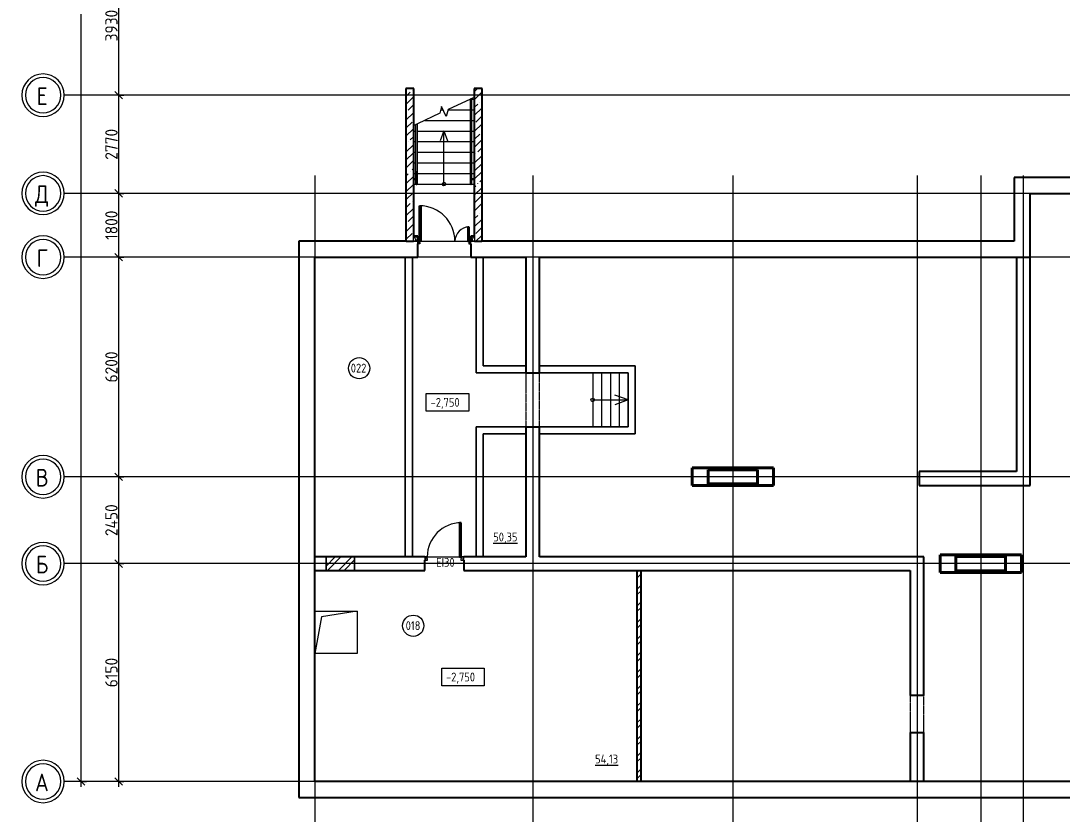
# Model space of a CAD drawing. Header units: millimetres. Extents: x -695119 to 412940, y -249585 to 622758.
# Drawn here: x -350238 to -320813, y 510476 to 532895 of the extents above; entities that cross this region are included whole.
import ezdxf

# ---------------------------------------------------------------- set-up
doc = ezdxf.new("R2010")
doc.units = ezdxf.units.MM
doc.linetypes.add('ADSK_Линия сетки', pattern=[25, 20, -2.5, 0, -2.5])
doc.linetypes.add('Сверху', pattern=[3.96875, 2.38125, -1.5875])
for name, color, linetype, lineweight in [('Двери', 8, 'Continuous', 9), ('Каркас_Импост', 8, 'Continuous', 9), ('Лестницы', 8, 'Continuous', 9), ('Линии', 7, 'Continuous', 9), ('Марки помещений', 8, 'Continuous', 20), ('Монтажный зазор', 8, 'Continuous', 9), ('Несущие колонны', 252, 'Continuous', 18), ('Ограждение', 8, 'Continuous', 9), ('Оси', 252, 'Continuous', 9), ('Панель', 252, 'Continuous', 30), ('Перекрытия', 7, 'Continuous', 18), ('Размеры', 7, 'Continuous', 9), ('Средние линии', 8, 'Continuous', 30), ('Стены разрез', 7, 'Continuous', 30), ('Стены штриховка', 7, 'Continuous', 9), ('Текстовые примечания', 7, 'Continuous', 9), ('Типовые аннотации', 8, 'Continuous', 18), ('Элементы узлов', 8, 'Continuous', 18)]:
    doc.layers.add(name, color=color, linetype=linetype, lineweight=lineweight)
doc.layers.add('Стены', color=194, linetype='Continuous')
doc.styles.add('GOST Common', font='', dxfattribs={"width": 0.9, "height": 500})
doc.styles.add('GOST Common_2', font='', dxfattribs={"width": 0.9, "height": 250})
doc.styles.add('ISOCPEUR', font='isocpeur.ttf', dxfattribs={"width": 0.9, "height": 350})
doc.styles.get('GOST Common').set_extended_font_data('GOST type B')
doc.styles.get('GOST Common_2').set_extended_font_data('GOST type B')
doc.dimstyles.new('ADSK_Основной_3_5_мм', dxfattribs={"dimscale": 304.8, "dimtxt": 348.593412, "dimasz": 0.695866, "dimexe": 0.492126, "dimexo": 0.492126, "dimgap": 0.098425, "dimtad": 1, "dimdec": 0, "dimdsep": 46, "dimtxsty": 'ISOCPEUR', "dimblk1": 'OBLIQUE', "dimblk2": 'OBLIQUE', "dimsah": 1, "dimcen": 0.09, "dimdle": 0.492126, "dimazin": 0, "dimtfac": 1, "dimtdec": 4, "dimtix": 1, "dimtmove": 0, "dimatfit": 3, "dimfxl": 1, "dimtvp": 1, "dimtolj": 1, "dimtzin": 0, "dimlwd": 18, "dimlwe": 18, "dimarcsym": 2})
pattern_1 = [(45, (-308602.84, 531665.36), (-235.7317, 235.7317), []), (45, (-308445.7, 531665.36), (-235.7317, 235.7317), [])]
pattern_2 = [(45, (-308602.84, 531665.36), (-224.5064, 224.5064), []), (45, (-308378.34, 531665.36), (-224.5064, 224.5064), [396.875, -79.375, 3.353, -76.022])]

# ---------------------------------------------------------------- blocks, each defined once
blk = doc.blocks.new('ADSK_КолоннаЖБ_Прямоугольная1 - 1200x1200 мм 4-3518381-План подвала смеж')
at = {"layer": 'Несущие колонны', "lineweight": 40}
for p, q in [((-1150, -250), (-1150, 250)), ((-1150, 250), (1150, 250)), ((1150, 250), (1150, -250)), ((1150, -250), (-1150, -250))]:
    blk.add_line(p, q, dxfattribs=at)
at = {"layer": 'Несущие колонны'}
for p, q in [((-1150, 250), (1150, 250)), ((-1150, -250), (-1150, 250)), ((1150, 250), (1150, -250)), ((1150, -250), (-1150, -250))]:
    blk.add_line(p, q, dxfattribs=at)
blk = doc.blocks.new('ADSK_КолоннаЖБ_Прямоугольная1 - 1200x1200 мм 3-3518232-План подвала смеж')
at = {"layer": 'Несущие колонны', "lineweight": 40}
for p, q in [((-700, 200), (700, 200)), ((-700, -200), (-700, 200)), ((700, 200), (700, -200)), ((700, -200), (-700, -200))]:
    blk.add_line(p, q, dxfattribs=at)
blk = doc.blocks.new('Дверь-Проем - 1520 x 1760мм-3519955-План подвала смеж')
at = {"layer": 'Средние линии'}
for p, q in [((-768, 195), (-768, -195)), ((752, -195), (752, 195))]:
    blk.add_line(p, q, dxfattribs=at)
at = {"layer": 'Элементы узлов', "linetype": 'Сверху', "lineweight": 9}
for p, q in [((752, 195), (-768, 195)), ((-768, -195), (752, -195))]:
    blk.add_line(p, q, dxfattribs=at)
blk = doc.blocks.new('Дверь-Проем - 1050 x 1800мм-3520432-План подвала смеж')
at = {"layer": 'Средние линии'}
for p, q in [((-533, 195), (-533, -195)), ((517, -195), (517, 195))]:
    blk.add_line(p, q, dxfattribs=at)
at = {"layer": 'Элементы узлов', "linetype": 'Сверху', "lineweight": 9}
for p, q in [((517, 195), (-533, 195)), ((-533, -195), (517, -195))]:
    blk.add_line(p, q, dxfattribs=at)
blk = doc.blocks.new('Тип перил - Перила_Внутренний_-3603810-План подвала смеж')
at = {"layer": 'Ограждение'}
for p, q in [((-30480, -3015), (-30480, -3380)), ((-30440, -3380), (-30440, -3015))]:
    blk.add_line(p, q, dxfattribs=at)
at = {"layer": 'Ограждение', "flags": 128}
for points in [[(-30463, -3059), (-30460, -3060), (-30456, -3059)], [(-30458, -3380), (-30460, -3380), (-30462, -3380)]]:
    blk.add_lwpolyline(points, dxfattribs=at)
blk = doc.blocks.new('Тип перил - D40-V14-План подвала смеж')
at = {"layer": 'Ограждение', "flags": 128}
for points in [[(-30480, -3371), (-30480, -3373), (-30479, -3374), (-30479, -3376), (-30478, -3378), (-30478, -3379), (-30477, -3380), (-30476, -3382), (-30476, -3383), (-30475, -3384), (-30474, -3385), (-30473, -3385), (-30473, -3386), (-30472, -3387), (-30471, -3387), (-30471, -3388), (-30470, -3388), (-30469, -3388), (-30469, -3389), (-30468, -3389), (-30468, -3389), (-30467, -3389), (-30467, -3390), (-30466, -3390), (-30466, -3390), (-30465, -3390), (-30465, -3390), (-30464, -3390), (-30464, -3390), (-30463, -3390), (-30463, -3390), (-30463, -3391), (-30462, -3391), (-30462, -3391), (-30461, -3391), (-30461, -3391), (-30461, -3391), (-30460, -3391), (-30460, -3391), (-30460, -3391), (-30460, -3391)], [(-30440, -3371), (-30440, -3373), (-30440, -3374), (-30440, -3376), (-30441, -3378), (-30441, -3379), (-30442, -3380), (-30443, -3382), (-30444, -3383), (-30444, -3384), (-30445, -3385), (-30446, -3385), (-30447, -3386), (-30447, -3387), (-30448, -3387), (-30449, -3388), (-30449, -3388), (-30450, -3388), (-30451, -3389), (-30451, -3389), (-30452, -3389), (-30452, -3389), (-30453, -3390), (-30453, -3390), (-30454, -3390), (-30454, -3390), (-30455, -3390), (-30455, -3390), (-30455, -3390), (-30456, -3390), (-30456, -3390), (-30457, -3391), (-30457, -3391), (-30457, -3391), (-30458, -3391), (-30458, -3391), (-30458, -3391), (-30459, -3391), (-30459, -3391), (-30459, -3391), (-30460, -3391)]]:
    blk.add_lwpolyline(points, dxfattribs=at)
blk = doc.blocks.new('Тип перил - Перила_Внутренний_-V15-План подвала смеж')
at = {"layer": 'Ограждение'}
for p, q in [((-30440, -1676), (-30480, -1694)), ((-30480, -3380), (-30480, -1694)), ((-30440, -3380), (-30440, -1676)), ((-30480, -3380), (-30440, -3380))]:
    blk.add_line(p, q, dxfattribs=at)
blk = doc.blocks.new('ADSK_Ограждение_Опоры_Г_образная - D15 высота60 консоль80-16089-План подвала смеж')
at = {"layer": 'Ограждение'}
for p, q in [((-7.5, 80), (-7.5, 20)), ((7.5, 20), (7.5, 80))]:
    blk.add_line(p, q, dxfattribs=at)
blk = doc.blocks.new('Тип перил - Перила_Внутренний_-3603828-План подвала смеж')
at = {"layer": 'Ограждение'}
for p, q in [((-28940, -3015), (-28940, -3380)), ((-28900, -3380), (-28900, -3015))]:
    blk.add_line(p, q, dxfattribs=at)
at = {"layer": 'Ограждение', "flags": 128}
for points in [[(-28923, -3059), (-28920, -3060), (-28916, -3059)], [(-28918, -3380), (-28920, -3380), (-28922, -3380)]]:
    blk.add_lwpolyline(points, dxfattribs=at)
blk = doc.blocks.new('Тип перил - Перила_Внутренний_-V16-План подвала смеж')
at = {"layer": 'Ограждение'}
for p, q in [((-28900, -958), (-28940, -976)), ((-28940, -3380), (-28940, -976)), ((-28900, -3380), (-28900, -958)), ((-28940, -3380), (-28900, -3380))]:
    blk.add_line(p, q, dxfattribs=at)
blk = doc.blocks.new('AC_Дверь_Однопольная_Деревянная - Ш_Тех_подв__1100х2100h Пр-3603892-План подвала смеж')
at = {"layer": 'Каркас_Импост'}
for p, q in [((-530, -95), (-530, -195)), ((-470, -95), (-530, -95)), ((-530, -195), (-480, -195)), ((-480, -195), (-480, -145)), ((-480, -145), (-470, -145)), ((-470, -145), (-470, -95)), ((530, -95), (470, -95)), ((470, -95), (470, -145)), ((470, -145), (480, -145)), ((480, -145), (480, -195)), ((480, -195), (530, -195)), ((530, -195), (530, -95))]:
    blk.add_line(p, q, dxfattribs=at)
at = {"layer": 'Монтажный зазор'}
for p, q in [((-530, -95), (-550, -95)), ((-550, -95), (-550, -195)), ((-550, -195), (-530, -195)), ((-530, -195), (-530, -95)), ((530, -95), (530, -195)), ((550, -95), (530, -95)), ((530, -195), (550, -195)), ((550, -195), (550, -95))]:
    blk.add_line(p, q, dxfattribs=at)
at = {"layer": 'Панель'}
for p, q in [((-430, -195), (-480, -195)), ((-480, -195), (-480, -1155)), ((-430, -1155), (-430, -195)), ((-480, -1155), (-430, -1155))]:
    blk.add_line(p, q, dxfattribs=at)
at = {"layer": 'Панель', "lineweight": 9}
blk.add_arc((-480, -195), 960, 270, 360, dxfattribs=at)
blk = doc.blocks.new('AC_Дверь_Двупольная_Деревянная1 - Ш_Подвал_1_5_Пр_1500_2200-3556466-План подвала смеж')
at = {"layer": 'Каркас_Импост'}
for p, q in [((-730, 225), (-700, 225)), ((-730, 155), (-730, 225)), ((-690, 155), (-730, 155)), ((-700, 225), (-700, 185)), ((-700, 185), (-690, 185)), ((-690, 185), (-690, 155)), ((700, 185), (690, 185)), ((690, 185), (690, 155)), ((690, 155), (730, 155)), ((730, 225), (700, 225)), ((700, 225), (700, 185)), ((730, 155), (730, 225))]:
    blk.add_line(p, q, dxfattribs=at)
at = {"layer": 'Монтажный зазор'}
for p, q in [((-750, 225), (-730, 225)), ((-750, 155), (-750, 225)), ((-730, 155), (-750, 155)), ((-730, 225), (-730, 155)), ((750, 225), (730, 225)), ((730, 225), (730, 155)), ((730, 155), (750, 155)), ((750, 155), (750, 225))]:
    blk.add_line(p, q, dxfattribs=at)
at = {"layer": 'Панель'}
for p, q in [((-700, 1225), (-660, 1225)), ((-700, 225), (-700, 1225)), ((-660, 1225), (-660, 225)), ((700, 625), (660, 625)), ((660, 625), (660, 225)), ((700, 225), (700, 625)), ((-660, 225), (-700, 225)), ((660, 225), (700, 225))]:
    blk.add_line(p, q, dxfattribs=at)
at = {"layer": 'Панель', "lineweight": 9}
for centre, radius, start, end in [((-700, 225), 1000, 360, 90), ((700, 225), 400, 90, 180)]:
    blk.add_arc(centre, radius, start, end, dxfattribs=at)
blk = doc.blocks.new('ADSK_Стрелка1 - С кружком-1043110-План подвала смеж')
at = {"layer": 'Элементы узлов'}
blk.add_line((0, 0), (1500, 0), dxfattribs=at)
blk = doc.blocks.new('ADSK_Стрелка1 - С кружком 2-2405120-План подвала смеж')
at = {"layer": 'Элементы узлов'}
blk.add_line((0, 0), (1000, 0), dxfattribs=at)
blk = doc.blocks.new('Ось сетки - Круг_Ø12 мм 2-461932-План подвала смеж')
at = {"layer": 'Оси', "lineweight": 20}
for radius, start, end in [(6, 360, 180), (5, 360, 180), (6, 180, 360), (5, 180, 360)]:
    blk.add_arc((0, 0), radius, start, end, dxfattribs=at)
blk = doc.blocks.new('_Oblique')
at = {"color": 0, "linetype": 'ByBlock', "lineweight": -2}
blk.add_line((-0.5, -0.5), (0.5, 0.5), dxfattribs=at)
blk = doc.blocks.new('*D610')
at = {"layer": 'Defpoints', "color": 0, "transparency": 16777216}
for p in [(-347576, 517576), (-347476, 517576), (-347576, 511426)]:
    blk.add_point(p, dxfattribs=at)
at = {"layer": 'Размеры', "color": 0, "lineweight": 18, "transparency": 16777216}
for p, q in [((-347476, 511276), (-347476, 517726)), ((-347426, 517576), (-347326, 517576)), ((-347426, 511426), (-347326, 511426))]:
    blk.add_line(p, q, dxfattribs=at)
at = {"layer": 'Размеры', "color": 0, "lineweight": 18, "transparency": 16777216, "xscale": 212.1, "yscale": 212.1, "zscale": 212.1}
for p, rotation in [((-347476, 517576), 90), ((-347476, 511426), 270)]:
    blk.add_blockref('_Oblique', p, dxfattribs=dict(at, rotation=rotation))
at = {"layer": 'Размеры', "color": 0, "lineweight": 20, "transparency": 16777216, "insert": (-347681, 514501), "char_height": 350, "width": 980.83, "attachment_point": 5, "rotation": 90, "style": 'ISOCPEUR'}
blk.add_mtext('\\A1;6150', dxfattribs=at)
blk = doc.blocks.new('*D611')
at = {"layer": 'Defpoints', "color": 0, "transparency": 16777216}
for p in [(-347576, 520026), (-347476, 520026), (-347576, 517576)]:
    blk.add_point(p, dxfattribs=at)
at = {"layer": 'Размеры', "color": 0, "lineweight": 18, "transparency": 16777216}
for p, q in [((-347476, 517426), (-347476, 520176)), ((-347426, 520026), (-347326, 520026)), ((-347426, 517576), (-347326, 517576))]:
    blk.add_line(p, q, dxfattribs=at)
at = {"layer": 'Размеры', "color": 0, "lineweight": 18, "transparency": 16777216, "xscale": 212.1, "yscale": 212.1, "zscale": 212.1}
for p, rotation in [((-347476, 520026), 90), ((-347476, 517576), 270)]:
    blk.add_blockref('_Oblique', p, dxfattribs=dict(at, rotation=rotation))
at = {"layer": 'Размеры', "color": 0, "lineweight": 20, "transparency": 16777216, "insert": (-347681, 518801), "char_height": 350, "width": 1095.38, "attachment_point": 5, "rotation": 90, "style": 'ISOCPEUR'}
blk.add_mtext('\\A1;2450', dxfattribs=at)
blk = doc.blocks.new('*D612')
at = {"layer": 'Defpoints', "color": 0, "transparency": 16777216}
for p in [(-347576, 526226), (-347476, 526226), (-347576, 520026)]:
    blk.add_point(p, dxfattribs=at)
at = {"layer": 'Размеры', "color": 0, "lineweight": 18, "transparency": 16777216}
for p, q in [((-347476, 519876), (-347476, 526376)), ((-347426, 526226), (-347326, 526226)), ((-347426, 520026), (-347326, 520026))]:
    blk.add_line(p, q, dxfattribs=at)
at = {"layer": 'Размеры', "color": 0, "lineweight": 18, "transparency": 16777216, "xscale": 212.1, "yscale": 212.1, "zscale": 212.1}
for p, rotation in [((-347476, 526226), 90), ((-347476, 520026), 270)]:
    blk.add_blockref('_Oblique', p, dxfattribs=dict(at, rotation=rotation))
at = {"layer": 'Размеры', "color": 0, "lineweight": 20, "transparency": 16777216, "insert": (-347681, 523126), "char_height": 350, "width": 1059.58, "attachment_point": 5, "rotation": 90, "style": 'ISOCPEUR'}
blk.add_mtext('\\A1;6200', dxfattribs=at)
blk = doc.blocks.new('*D613')
at = {"layer": 'Defpoints', "color": 0, "transparency": 16777216}
for p in [(-347576, 528026), (-347476, 528026), (-347576, 526226)]:
    blk.add_point(p, dxfattribs=at)
at = {"layer": 'Размеры', "color": 0, "lineweight": 18, "transparency": 16777216}
for p, q in [((-347476, 526076), (-347476, 528176)), ((-347426, 528026), (-347326, 528026)), ((-347426, 526226), (-347326, 526226))]:
    blk.add_line(p, q, dxfattribs=at)
at = {"layer": 'Размеры', "color": 0, "lineweight": 18, "transparency": 16777216, "xscale": 212.1, "yscale": 212.1, "zscale": 212.1}
for p, rotation in [((-347476, 528026), 90), ((-347476, 526226), 270)]:
    blk.add_blockref('_Oblique', p, dxfattribs=dict(at, rotation=rotation))
at = {"layer": 'Размеры', "color": 0, "lineweight": 20, "transparency": 16777216, "insert": (-347681, 527126), "char_height": 350, "width": 980.83, "attachment_point": 5, "rotation": 90, "style": 'ISOCPEUR'}
blk.add_mtext('\\A1;1800', dxfattribs=at)
blk = doc.blocks.new('*D614')
at = {"layer": 'Defpoints', "color": 0, "transparency": 16777216}
for p in [(-347576, 530796), (-347476, 530796), (-347576, 528026)]:
    blk.add_point(p, dxfattribs=at)
at = {"layer": 'Размеры', "color": 0, "lineweight": 18, "transparency": 16777216}
for p, q in [((-347476, 527876), (-347476, 530946)), ((-347426, 530796), (-347326, 530796)), ((-347426, 528026), (-347326, 528026))]:
    blk.add_line(p, q, dxfattribs=at)
at = {"layer": 'Размеры', "color": 0, "lineweight": 18, "transparency": 16777216, "xscale": 212.1, "yscale": 212.1, "zscale": 212.1}
for p, rotation in [((-347476, 530796), 90), ((-347476, 528026), 270)]:
    blk.add_blockref('_Oblique', p, dxfattribs=dict(at, rotation=rotation))
at = {"layer": 'Размеры', "color": 0, "lineweight": 20, "transparency": 16777216, "insert": (-347681, 529411), "char_height": 350, "width": 1059.58, "attachment_point": 5, "rotation": 90, "style": 'ISOCPEUR'}
blk.add_mtext('\\A1;2770', dxfattribs=at)
blk = doc.blocks.new('*D615')
at = {"layer": 'Defpoints', "color": 0, "transparency": 16777216}
for p in [(-347576, 534726), (-347476, 534726), (-347576, 530796)]:
    blk.add_point(p, dxfattribs=at)
at = {"layer": 'Размеры', "color": 0, "lineweight": 18, "transparency": 16777216}
for p, q in [((-347476, 530646), (-347476, 534876)), ((-347426, 534726), (-347326, 534726)), ((-347426, 530796), (-347326, 530796))]:
    blk.add_line(p, q, dxfattribs=at)
at = {"layer": 'Размеры', "color": 0, "lineweight": 18, "transparency": 16777216, "xscale": 212.1, "yscale": 212.1, "zscale": 212.1}
for p, rotation in [((-347476, 534726), 90), ((-347476, 530796), 270)]:
    blk.add_blockref('_Oblique', p, dxfattribs=dict(at, rotation=rotation))
at = {"layer": 'Размеры', "color": 0, "lineweight": 20, "transparency": 16777216, "insert": (-347681, 532761), "char_height": 350, "width": 1059.58, "attachment_point": 5, "rotation": 90, "style": 'ISOCPEUR'}
blk.add_mtext('\\A1;3930', dxfattribs=at)
blk = doc.blocks.new('*D621')
at = {"layer": 'Defpoints', "color": 0, "transparency": 16777216}
for p in [(-348638, 558426), (-348538, 558426), (-348638, 511426)]:
    blk.add_point(p, dxfattribs=at)
at = {"layer": 'Размеры', "color": 0, "lineweight": 18, "transparency": 16777216}
for p, q in [((-348538, 511276), (-348538, 558576)), ((-348488, 558426), (-348388, 558426)), ((-348488, 511426), (-348388, 511426))]:
    blk.add_line(p, q, dxfattribs=at)
at = {"layer": 'Размеры', "color": 0, "lineweight": 18, "transparency": 16777216, "xscale": 212.1, "yscale": 212.1, "zscale": 212.1}
for p, rotation in [((-348538, 558426), 90), ((-348538, 511426), 270)]:
    blk.add_blockref('_Oblique', p, dxfattribs=dict(at, rotation=rotation))
at = {"layer": 'Размеры', "color": 0, "lineweight": 20, "transparency": 16777216, "insert": (-348743, 534926), "char_height": 350, "width": 1360.27, "attachment_point": 5, "rotation": 90, "style": 'ISOCPEUR'}
blk.add_mtext('\\A1;47000', dxfattribs=at)
blk = doc.blocks.new('ADSK_Марка_Помещение_ОдноЗначение_Номер - Номер-462100-План подвала смеж')
at = {"layer": 'Марки помещений'}
blk.add_circle((0, 0), 3, dxfattribs=at)

msp = doc.modelspace()

# ---------------------------------------------------------------- hatches: boundary and pattern name
at = {"layer": 'Стены разрез', "lineweight": 9}
h = msp.add_hatch(dxfattribs=at)
h.set_pattern_fill('FP_2', color=256, style=0, pattern_type=2)
h.set_pattern_definition(pattern_1)
h.paths.add_polyline_path([(-339357.435, 526815.625), (-339357.435, 530985.625), (-339372.435, 530985.625), (-339372.435, 526815.625)])
h = msp.add_hatch(dxfattribs=at)
h.set_pattern_fill('FP_1', color=256, style=0, pattern_type=2)
h.set_pattern_definition(pattern_2)
h.paths.add_polyline_path([(-339157.435, 526675.625), (-339157.435, 530985.625), (-339357.435, 530985.625), (-339357.435, 526675.625)])
h = msp.add_hatch(dxfattribs=at)
h.set_pattern_fill('FP_2', color=256, style=0, pattern_type=2)
h.set_pattern_definition(pattern_1)
h.paths.add_polyline_path([(-339142.435, 526815.625), (-339142.435, 530985.625), (-339157.435, 530985.625), (-339157.435, 526815.625)])
h = msp.add_hatch(dxfattribs=at)
h.set_pattern_fill('FP_2', color=256, style=0, pattern_type=2)
h.set_pattern_definition(pattern_1)
h.paths.add_polyline_path([(-337427.435, 526815.625), (-337427.435, 530987.628), (-337442.435, 530987.628), (-337442.435, 526815.625)])
h = msp.add_hatch(dxfattribs=at)
h.set_pattern_fill('FP_1', color=256, style=0, pattern_type=2)
h.set_pattern_definition(pattern_2)
h.paths.add_polyline_path([(-337227.435, 526675.625), (-337227.435, 530987.628), (-337427.435, 530987.628), (-337427.435, 526675.625)])
h = msp.add_hatch(dxfattribs=at)
h.set_pattern_fill('FP_2', color=256, style=0, pattern_type=2)
h.set_pattern_definition(pattern_1)
h.paths.add_polyline_path([(-337227.435, 526815.625), (-337212.435, 526815.625), (-337212.435, 530987.628), (-337227.435, 530987.628), (-337227.435, 527095.818)])
h = msp.add_hatch(dxfattribs=at)
h.set_pattern_fill('FP_2', color=256, style=0, pattern_type=2)
h.set_pattern_definition(pattern_1)
h.paths.add_polyline_path([(-339157.435, 526800.625), (-339033.82, 526800.625), (-339033.82, 526815.625), (-339157.435, 526815.625)])
h.paths.add_polyline_path([(-337212.435, 526800.625), (-337212.435, 526815.625), (-337227.435, 526815.625), (-337227.435, 526800.625)])
h.paths.add_polyline_path([(-339357.435, 526800.625), (-339357.435, 526815.625), (-339372.435, 526815.625), (-339372.435, 526800.625)])
h.paths.add_polyline_path([(-337427.435, 526800.625), (-337427.435, 526815.625), (-337533.82, 526815.625), (-337533.82, 526800.625)])
h = msp.add_hatch(dxfattribs=at)
h.set_pattern_fill('FP_5', color=256, style=0, pattern_type=2)
h.set_pattern_definition([(0, (-308602.84, 531665.36), (406.4, 101.6), [33.528, -271.272, 33.528, -271.272, -1625.6]), (0, (-308602.84, 531665.36), (406.4, 101.6), [-609.6, 33.528, -576.072, 33.528, -271.272, -711.2]), (0, (-308602.84, 531665.36), (406.4, 101.6), [-1524, 33.528, -169.672, 33.528, -474.472]), (120, (-308450.44, 531716.16), (-291.18818, 301.15272), [33.528, -271.272, 33.528, -271.272, -1625.6]), (120, (-308450.44, 531716.16), (-291.18818, 301.15272), [-609.6, 33.528, -576.072, 33.528, -271.272, -711.2]), (120, (-308450.44, 531716.16), (-291.18818, 301.15272), [-1524, 33.528, -169.672, 33.528, -474.472]), (240, (-308399.64, 531919.36), (-115.21182, -402.75272), [33.528, -271.272, 33.528, -271.272, -1625.6]), (240, (-308399.64, 531919.36), (-115.21182, -402.75272), [-609.6, 33.528, -576.072, 33.528, -271.272, -711.2]), (240, (-308399.64, 531919.36), (-115.21182, -402.75272), [-1524, 33.528, -169.672, 33.528, -474.472])])
h.paths.add_polyline_path([(-337533.82, 526785.625), (-337427.435, 526785.625), (-337427.435, 526800.625), (-337533.82, 526800.625)])
h.paths.add_polyline_path([(-339357.435, 526785.625), (-339357.435, 526800.625), (-339372.435, 526800.625), (-339372.435, 526785.625)])
h.paths.add_polyline_path([(-337212.435, 526785.625), (-337212.435, 526800.625), (-337227.435, 526800.625), (-337227.435, 526785.625)])
h.paths.add_polyline_path([(-339033.82, 526785.625), (-339033.82, 526800.625), (-339157.435, 526800.625), (-339157.435, 526785.625)])
h = msp.add_hatch(dxfattribs=at)
h.set_pattern_fill('FP_4', color=256, style=0, pattern_type=2)
h.set_pattern_definition([(0, (-308602.84, 531665.36), (238.125, 137.482), [158.75, -317.5]), (120, (-308602.84, 531665.36), (-238.1254, 137.4813), [158.75, -317.5]), (60, (-308602.84, 531665.36), (-0.0004, 274.9633), [0, -317.5, 158.75, 0])])
h.paths.add_polyline_path([(-339357.435, 526675.625), (-339357.435, 526785.625), (-339372.435, 526785.625), (-339372.435, 526675.625)])
h.paths.add_polyline_path([(-337427.435, 526675.625), (-337427.435, 526785.625), (-337533.82, 526785.625), (-337533.82, 526675.625)])
h.paths.add_polyline_path([(-337227.435, 526675.625), (-337212.435, 526675.625), (-337212.435, 526785.625), (-337227.435, 526785.625)])
h.paths.add_polyline_path([(-339033.82, 526675.625), (-339033.82, 526785.625), (-339157.435, 526785.625), (-339157.435, 526675.625)])
h = msp.add_hatch(dxfattribs=at)
h.set_pattern_fill('FP_2', color=256, style=0, pattern_type=2)
h.set_pattern_definition(pattern_1)
h.paths.add_polyline_path([(-340818.82, 517385.625), (-340818.82, 517765.625), (-341618.82, 517765.625), (-341618.82, 517385.625)])
h = msp.add_hatch(dxfattribs=at)
h.set_pattern_fill('FP_2', color=256, style=0, pattern_type=2)
h.set_pattern_definition(pattern_1)
h.paths.add_polyline_path([(-332848.82, 511425.625), (-332728.82, 511425.625), (-332728.82, 517380.625), (-332848.82, 517380.625), (-332848.82, 512131.919)])

# ---------------------------------------------------------------- linework, layer by layer
at = {"lineweight": 18}
for p, q in [((-341938.82, 516235.315), (-340738.82, 516235.315)), ((-340738.82, 516235.315), (-341746.262, 516075.752)), ((-340738.82, 516235.315), (-340738.82, 515035.315)), ((-341746.262, 516075.752), (-341938.82, 515035.315)), ((-340738.82, 515035.315), (-341938.82, 515035.315))]:
    msp.add_line(p, q, dxfattribs=at)
at = {"layer": 'Лестницы'}
for p, q in [((-337542.435, 530688.997), (-338179.147, 530392.094)), ((-337549.661, 530685.628), (-337542.435, 530685.628)), ((-337549.661, 530685.628), (-337542.435, 530685.628)), ((-337442.435, 530735.628), (-337502.435, 530707.65)), ((-337502.435, 530685.628), (-337442.435, 530685.628)), ((-337502.435, 530685.628), (-337442.435, 530685.628)), ((-337442.435, 530685.628), (-337442.435, 530735.628)), ((-338405.724, 530286.439), (-339042.435, 529989.536)), ((-338358.469, 530480.877), (-338405.724, 530286.439)), ((-338381.618, 530385.628), (-338314.054, 530385.628)), ((-338381.618, 530385.628), (-338314.054, 530385.628)), ((-338226.401, 530197.656), (-338358.469, 530480.877)), ((-338179.147, 530392.094), (-338226.401, 530197.656)), ((-338180.718, 530385.628), (-337542.435, 530385.628)), ((-338180.718, 530385.628), (-337542.435, 530385.628)), ((-337502.435, 530385.628), (-337442.435, 530385.628)), ((-337502.435, 530385.628), (-337442.435, 530385.628)), ((-339082.435, 529970.883), (-339142.435, 529942.905)), ((-338836.365, 530085.628), (-337542.435, 530085.628)), ((-338836.365, 530085.628), (-337542.435, 530085.628)), ((-337502.435, 530085.628), (-337442.435, 530085.628)), ((-337502.435, 530085.628), (-337442.435, 530085.628)), ((-339142.435, 529785.628), (-339082.435, 529785.628)), ((-339142.435, 529785.628), (-339082.435, 529785.628)), ((-339042.435, 529785.628), (-337542.435, 529785.628)), ((-339042.435, 529785.628), (-337542.435, 529785.628)), ((-337502.435, 529785.628), (-337442.435, 529785.628)), ((-337502.435, 529785.628), (-337442.435, 529785.628)), ((-339142.435, 529485.628), (-339082.435, 529485.628)), ((-339142.435, 529485.628), (-339082.435, 529485.628)), ((-339042.435, 529485.628), (-337542.435, 529485.628)), ((-339042.435, 529485.628), (-337542.435, 529485.628)), ((-337502.435, 529485.628), (-337442.435, 529485.628)), ((-337502.435, 529485.628), (-337442.435, 529485.628)), ((-339142.435, 529185.628), (-339082.435, 529185.628)), ((-339142.435, 529185.628), (-339082.435, 529185.628)), ((-339042.435, 529185.628), (-337542.435, 529185.628)), ((-339042.435, 529185.628), (-337542.435, 529185.628)), ((-337502.435, 529185.628), (-337442.435, 529185.628)), ((-337502.435, 529185.628), (-337442.435, 529185.628)), ((-339142.435, 528885.628), (-339082.435, 528885.628)), ((-339142.435, 528885.628), (-339082.435, 528885.628)), ((-339042.435, 528885.628), (-337542.435, 528885.628)), ((-339042.435, 528885.628), (-337542.435, 528885.628)), ((-337502.435, 528885.628), (-337442.435, 528885.628)), ((-337502.435, 528885.628), (-337442.435, 528885.628)), ((-339142.435, 528585.628), (-339082.435, 528585.628)), ((-339142.435, 528585.628), (-339082.435, 528585.628)), ((-339042.435, 528585.628), (-337542.435, 528585.628)), ((-339042.435, 528585.628), (-337542.435, 528585.628)), ((-337502.435, 528585.628), (-337442.435, 528585.628)), ((-337502.435, 528585.628), (-337442.435, 528585.628)), ((-339142.435, 528285.628), (-339082.435, 528285.628)), ((-339142.435, 528285.628), (-339082.435, 528285.628)), ((-339042.435, 528285.628), (-337542.435, 528285.628)), ((-339042.435, 528285.628), (-337542.435, 528285.628)), ((-337502.435, 528285.628), (-337442.435, 528285.628)), ((-337502.435, 528285.628), (-337442.435, 528285.628)), ((-334093.82, 522955.625), (-334093.82, 521435.625)), ((-334093.82, 522955.625), (-334093.82, 521435.625)), ((-333843.82, 522955.625), (-333843.82, 521435.625)), ((-333843.82, 522955.625), (-333843.82, 521435.625)), ((-333593.82, 522955.625), (-333593.82, 521435.625)), ((-333593.82, 522955.625), (-333593.82, 521435.625)), ((-333343.82, 522955.625), (-333343.82, 521435.625)), ((-333343.82, 522955.625), (-333343.82, 521435.625))]:
    msp.add_line(p, q, dxfattribs=at)
at = {"layer": 'Линии'}
for p, q in [((-338791.48, 522380.876), (-337591.48, 522380.876)), ((-338791.48, 521880.876), (-338791.48, 522380.876)), ((-337591.48, 522380.876), (-337591.48, 521880.876)), ((-337591.48, 521880.876), (-338791.48, 521880.876)), ((-338355.852, 514628.482), (-337155.852, 514628.482)), ((-338355.852, 514128.482), (-338355.852, 514628.482)), ((-337155.852, 514628.482), (-337155.852, 514128.482)), ((-337155.852, 514128.482), (-338355.852, 514128.482))]:
    msp.add_line(p, q, dxfattribs=at)
at = {"layer": 'Несущие колонны', "lineweight": 40}
for p, q in [((-329438.82, 520225.625), (-330838.82, 520225.625)), ((-330838.82, 520225.625), (-330838.82, 519825.625)), ((-329438.82, 519825.625), (-329438.82, 520225.625)), ((-330838.82, 519825.625), (-329438.82, 519825.625)), ((-322438.82, 517775.625), (-323838.82, 517775.625)), ((-323838.82, 517775.625), (-323838.82, 517375.625)), ((-322438.82, 517375.625), (-322438.82, 517775.625)), ((-323838.82, 517375.625), (-322438.82, 517375.625))]:
    msp.add_line(p, q, dxfattribs=at)
at = {"layer": 'Оси', "linetype": 'ADSK_Линия сетки'}
for p, q in [((-304258.82, 530795.625), (-349011.098, 530795.625)), ((-341938.82, 528525.625), (-341938.82, 499129.94)), ((-335788.82, 528525.625), (-335788.82, 499129.94)), ((-330138.82, 528525.625), (-330138.82, 499129.94)), ((-324938.82, 528525.625), (-324938.82, 499129.94)), ((-323138.82, 528525.625), (-323138.82, 499129.94)), ((-321938.82, 528525.625), (-321938.82, 499129.94)), ((-304258.82, 528025.625), (-349011.098, 528025.625)), ((-272071.526, 526225.625), (-349011.098, 526225.625)), ((-272071.526, 520025.625), (-349011.098, 520025.625)), ((-278255.966, 517575.625), (-349011.098, 517575.625)), ((-272071.526, 511425.625), (-349011.098, 511425.625))]:
    msp.add_line(p, q, dxfattribs=at)
at = {"layer": 'Перекрытия', "color": 49, "true_color": 0x464646}
for p, q in [((-338943.82, 526675.625), (-337623.82, 526675.625)), ((-337533.82, 526225.625), (-339033.82, 526225.625)), ((-338763.82, 517770.625), (-337853.82, 517770.625))]:
    msp.add_line(p, q, dxfattribs=at)
at = {"layer": 'Стены'}
for p, q in [((-339357.435, 526675.625), (-339372.435, 526675.625)), ((-339157.435, 526675.625), (-339033.82, 526675.625)), ((-337427.435, 526675.625), (-337533.82, 526675.625)), ((-337227.435, 526675.625), (-337212.435, 526675.625)), ((-339383.82, 517770.625), (-339383.82, 526225.625)), ((-339183.82, 526225.625), (-339183.82, 517770.625)), ((-337383.82, 522955.625), (-337383.82, 526225.625)), ((-337183.82, 526225.625), (-337183.82, 523155.625)), ((-335983.82, 522955.625), (-337383.82, 522955.625)), ((-337183.82, 523155.625), (-335983.82, 523155.625)), ((-335593.82, 523155.625), (-332893.82, 523155.625)), ((-333093.82, 522955.625), (-335593.82, 522955.625)), ((-333093.82, 521435.625), (-333093.82, 522955.625)), ((-332893.82, 523155.625), (-332893.82, 521235.625)), ((-337383.82, 517770.625), (-337383.82, 521435.625)), ((-337383.82, 521435.625), (-335983.82, 521435.625)), ((-335593.82, 521435.625), (-333093.82, 521435.625)), ((-337183.82, 521235.625), (-337183.82, 517770.625)), ((-335983.82, 521235.625), (-337183.82, 521235.625)), ((-332893.82, 521235.625), (-335593.82, 521235.625)), ((-341618.82, 517770.625), (-340818.82, 517770.625)), ((-341618.82, 517385.625), (-341618.82, 517765.625)), ((-340818.82, 517765.625), (-340818.82, 517385.625)), ((-340818.82, 517380.625), (-341618.82, 517380.625))]:
    msp.add_line(p, q, dxfattribs=at)
at = {"layer": 'Стены разрез'}
for p, q in [((-339142.435, 530985.625), (-339372.435, 530985.625)), ((-339372.435, 530985.625), (-339372.435, 526675.625)), ((-339142.435, 526815.625), (-339142.435, 530985.625)), ((-337442.435, 530987.628), (-337442.435, 530735.628)), ((-337212.435, 530987.628), (-337442.435, 530987.628)), ((-337212.435, 526675.625), (-337212.435, 530987.628)), ((-337442.435, 530685.628), (-337442.435, 526815.625)), ((-322193.82, 528475.625), (-322193.82, 526675.625)), ((-317683.82, 528475.625), (-322193.82, 528475.625)), ((-321743.82, 526225.625), (-321743.82, 528025.625)), ((-321743.82, 528025.625), (-318133.82, 528025.625)), ((-339033.82, 526815.625), (-339142.435, 526815.625)), ((-339033.82, 526675.625), (-339033.82, 526815.625)), ((-337442.435, 526815.625), (-337533.82, 526815.625)), ((-337533.82, 526815.625), (-337533.82, 526675.625)), ((-342388.82, 526675.625), (-342388.82, 510975.625)), ((-339372.435, 526675.625), (-342388.82, 526675.625)), ((-339357.435, 526675.625), (-339157.435, 526675.625)), ((-339033.82, 526225.625), (-339033.82, 526605.625)), ((-337533.82, 526605.625), (-337533.82, 526225.625)), ((-337427.435, 526675.625), (-337227.435, 526675.625)), ((-322193.82, 526675.625), (-337212.435, 526675.625)), ((-341938.82, 511425.625), (-341938.82, 526225.625)), ((-341938.82, 526225.625), (-339033.82, 526225.625)), ((-337533.82, 526225.625), (-335983.82, 526225.625)), ((-335983.82, 526225.625), (-335983.82, 522955.625)), ((-335593.82, 526225.625), (-321743.82, 526225.625)), ((-335593.82, 522955.625), (-335593.82, 526225.625)), ((-322133.82, 526225.625), (-322133.82, 520170.625)), ((-321743.82, 519780.625), (-321743.82, 526225.625)), ((-335983.82, 521435.625), (-335983.82, 517770.625)), ((-335593.82, 517770.625), (-335593.82, 521435.625)), ((-322133.82, 520170.625), (-324873.82, 520170.625)), ((-324873.82, 520170.625), (-324873.82, 519780.625)), ((-324873.82, 519780.625), (-321743.82, 519780.625)), ((-341618.82, 517770.625), (-341938.82, 517770.625)), ((-341618.82, 517765.625), (-341618.82, 517770.625)), ((-340818.82, 517765.625), (-341618.82, 517765.625)), ((-338833.82, 517770.625), (-340818.82, 517770.625)), ((-340818.82, 517770.625), (-340818.82, 517765.625)), ((-338833.82, 517380.625), (-338833.82, 517670.625)), ((-335983.82, 517770.625), (-337733.82, 517770.625)), ((-337733.82, 517670.625), (-337733.82, 517380.625)), ((-324743.82, 517770.625), (-335593.82, 517770.625)), ((-324743.82, 513855.625), (-324743.82, 517770.625)), ((-341938.82, 517380.625), (-341618.82, 517380.625)), ((-341618.82, 517380.625), (-341618.82, 517385.625)), ((-341618.82, 517385.625), (-340818.82, 517385.625)), ((-340818.82, 517385.625), (-340818.82, 517380.625)), ((-340818.82, 517380.625), (-338833.82, 517380.625)), ((-337733.82, 517380.625), (-325133.82, 517380.625)), ((-332848.82, 517380.625), (-332848.82, 511425.625)), ((-332728.82, 511425.625), (-332728.82, 517380.625)), ((-325133.82, 517380.625), (-325133.82, 513855.625)), ((-325133.82, 512805.625), (-325133.82, 511425.625)), ((-324743.82, 511425.625), (-324743.82, 512805.625)), ((-291533.82, 511425.625), (-341938.82, 511425.625)), ((-342388.82, 510975.625), (-273888.82, 510975.625))]:
    msp.add_line(p, q, dxfattribs=at)
at = {"layer": 'Стены штриховка'}
for p, q in [((-339357.435, 530985.625), (-339357.435, 526675.625)), ((-339157.435, 526675.625), (-339157.435, 530985.625)), ((-337427.435, 530987.628), (-337427.435, 526675.625)), ((-337227.435, 526675.625), (-337227.435, 530987.628)), ((-339357.435, 526800.625), (-339372.435, 526800.625)), ((-339357.435, 526785.625), (-339372.435, 526785.625)), ((-339033.82, 526800.625), (-339157.435, 526800.625)), ((-339033.82, 526785.625), (-339157.435, 526785.625)), ((-337427.435, 526800.625), (-337533.82, 526800.625)), ((-337427.435, 526785.625), (-337533.82, 526785.625)), ((-337212.435, 526800.625), (-337227.435, 526800.625)), ((-337212.435, 526785.625), (-337227.435, 526785.625))]:
    msp.add_line(p, q, dxfattribs=at)
at = {"layer": 'Типовые аннотации', "lineweight": 20}
for p, q in [((-338293.461, 529787.628), (-338396.067, 529505.72)), ((-338293.461, 529787.628), (-338190.855, 529505.72)), ((-333093.82, 522195.625), (-333469.697, 522332.433)), ((-333093.82, 522195.625), (-333469.697, 522058.817))]:
    msp.add_line(p, q, dxfattribs=at)
for centre in [(-338293.461, 528287.628), (-334093.82, 522195.625)]:
    msp.add_circle(centre, 50, dxfattribs=at)

# ---------------------------------------------------------------- block references
at = {"layer": 'Двери'}
msp.add_blockref('AC_Дверь_Двупольная_Деревянная1 - Ш_Подвал_1_5_Пр_1500_2200-3556466-План подвала смеж', (-338283.82, 526450.625), dxfattribs=at)
for name, p, rotation in [('Дверь-Проем - 1520 x 1760мм-3519955-План подвала смеж', (-335788.82, 522187.436), 269.9999999999999), ('AC_Дверь_Однопольная_Деревянная - Ш_Тех_подв__1100х2100h Пр-3603892-План подвала смеж', (-338283.82, 517575.625), 180), ('Дверь-Проем - 1050 x 1800мм-3520432-План подвала смеж', (-324938.82, 513322.436), 269.9999999999999)]:
    msp.add_blockref(name, p, dxfattribs=dict(at, rotation=rotation))
at = {"layer": 'Марки помещений', "xscale": 99.99999999999993, "yscale": 99.99999999999993, "zscale": 99.99999999999993}
for p in [(-340687.645, 523090.91), (-339161.63, 515821.556)]:
    msp.add_blockref('ADSK_Марка_Помещение_ОдноЗначение_Номер - Номер-462100-План подвала смеж', p, dxfattribs=at)
at = {"layer": 'Несущие колонны'}
for p in [(-330138.82, 520025.625), (-323138.82, 517575.625)]:
    msp.add_blockref('ADSK_КолоннаЖБ_Прямоугольная1 - 1200x1200 мм 4-3518381-План подвала смеж', p, dxfattribs=at)
at = {"layer": 'Несущие колонны', "lineweight": 40}
for p in [(-330138.82, 520025.625), (-323138.82, 517575.625)]:
    msp.add_blockref('ADSK_КолоннаЖБ_Прямоугольная1 - 1200x1200 мм 3-3518232-План подвала смеж', p, dxfattribs=at)
at = {"layer": 'Ограждение'}
for name, p in [('Тип перил - Перила_Внутренний_-V16-План подвала смеж', (-308602.843, 531665.356)), ('Тип перил - Перила_Внутренний_-V15-План подвала смеж', (-308602.843, 531665.356)), ('Тип перил - Перила_Внутренний_-3603810-План подвала смеж', (-308602.843, 531665.356)), ('Тип перил - Перила_Внутренний_-3603828-План подвала смеж', (-308602.843, 531665.356)), ('Тип перил - D40-V14-План подвала смеж', (-308602.843, 531665.356)), ('Тип перил - D40-V14-План подвала смеж', (-307062.843, 531665.356))]:
    msp.add_blockref(name, p, dxfattribs=at)
for p, rotation in [((-339062.435, 528427.962), 90), ((-337522.435, 528427.962), 270)]:
    msp.add_blockref('ADSK_Ограждение_Опоры_Г_образная - D15 высота60 консоль80-16089-План подвала смеж', p, dxfattribs=dict(at, rotation=rotation))
at = {"layer": 'Оси', "lineweight": 20, "xscale": 99.99999999999993, "yscale": 99.99999999999993, "zscale": 99.99999999999993, "rotation": 90}
for p in [(-349611.098, 530795.625), (-349611.098, 528025.625), (-349611.098, 526225.625), (-349611.098, 520025.625), (-349611.098, 517575.625), (-349611.098, 511425.625)]:
    msp.add_blockref('Ось сетки - Круг_Ø12 мм 2-461932-План подвала смеж', p, dxfattribs=at)
at = {"layer": 'Элементы узлов', "rotation": 90}
msp.add_blockref('ADSK_Стрелка1 - С кружком-1043110-План подвала смеж', (-338293.461, 528287.628), dxfattribs=at)
at = {"layer": 'Элементы узлов'}
msp.add_blockref('ADSK_Стрелка1 - С кружком 2-2405120-План подвала смеж', (-334093.82, 522195.625), dxfattribs=at)

# ---------------------------------------------------------------- texts
at = {"layer": 'Марки помещений', "lineweight": 9, "char_height": 250, "attachment_point": 1, "style": 'GOST Common_2'}
for s, insert, width in [('022', (-340923.902, 523218.635), 584.43019), ('\\L50,35', (-336902.849, 518451.507), 873.03769), ('018', (-339374.037, 515949.282), 526.70869), ('\\L54,13', (-334027.446, 512185.78), 836.96175)]:
    msp.add_mtext(s, dxfattribs=dict(at, insert=insert, width=width))
at = {"layer": 'Оси', "char_height": 500, "attachment_point": 1, "style": 'GOST Common'}
for s, insert, width in [('\\fGOST Common|b0|i0|c204|p34|;\\W.9;Е', (-349792.525, 531020.184), 389.62012), ('\\fGOST Common|b0|i0|c204|p34|;\\W.9;Д', (-349837.075, 528250.184), 497.84794), ('\\fGOST Common|b0|i0|c204|p34|;\\W.9;Г', (-349792.525, 526450.184), 389.62012), ('\\fGOST Common|b0|i0|c204|p34|;\\W.9;В', (-349816.375, 520250.184), 447.34162), ('\\fGOST Common|b0|i0|c204|p34|;\\W.9;Б', (-349813.225, 517800.184), 440.12644), ('\\fGOST Common|b0|i0|c204|p34|;\\W.9;А', (-349837.075, 511650.184), 497.84794)]:
    msp.add_mtext(s, dxfattribs=dict(at, insert=insert, width=width))
at = {"layer": 'Текстовые примечания', "char_height": 250, "width": 1067.84775, "attachment_point": 1, "style": 'GOST Common_2'}
for insert in [(-338670.944, 522251.03), (-338235.316, 514498.636)]:
    msp.add_mtext('-2,750', dxfattribs=dict(at, insert=insert))
at = {"layer": 'Текстовые примечания', "color": 1, "true_color": 0xff0000, "insert": (-338513.365, 517734.417), "char_height": 250, "width": 663.79725, "attachment_point": 1, "style": 'GOST Common_2'}
msp.add_mtext('EI30', dxfattribs=at)

# ---------------------------------------------------------------- dimensions: what is measured, and where the dimension line sits
at = {"layer": 'Размеры', "lineweight": 20}
for base, p1, p2, override, picture, middle in [((-348538.461, 558425.625), (-348638.445, 511425.625), (-348638.445, 558425.625), {"dimpost": '<>', "dimfxl": 47000}, '*D621', (-348743.461, 534925.625)), ((-347475.969, 534725.625), (-347575.954, 530795.625), (-347575.954, 534725.625), {"dimpost": '<>', "dimfxl": 3930}, '*D615', (-347680.969, 532760.625)), ((-347475.969, 530795.625), (-347575.954, 528025.625), (-347575.954, 530795.625), {"dimpost": '<>', "dimfxl": 2770}, '*D614', (-347680.969, 529410.625)), ((-347475.969, 528025.625), (-347575.954, 526225.625), (-347575.954, 528025.625), {"dimpost": '<>', "dimfxl": 1800}, '*D613', (-347680.969, 527125.625)), ((-347475.969, 526225.625), (-347575.954, 520025.625), (-347575.954, 526225.625), {"dimpost": '<>', "dimfxl": 6200}, '*D612', (-347680.969, 523125.625)), ((-347475.969, 520025.625), (-347575.954, 517575.625), (-347575.954, 520025.625), {"dimpost": '<>', "dimfxl": 2450}, '*D611', (-347680.969, 518800.625)), ((-347475.969, 517575.625), (-347575.954, 511425.625), (-347575.954, 517575.625), {"dimpost": '<>', "dimfxl": 6150}, '*D610', (-347680.969, 514500.625))]:
    dim = msp.add_linear_dim(base=base, p1=p1, p2=p2, angle=90, dimstyle='ADSK_Основной_3_5_мм', override=override, dxfattribs=at)
    dim.commit()
    dim.dimension.update_dxf_attribs({"geometry": picture, "text_midpoint": middle})

doc.saveas('drawing.dxf')
